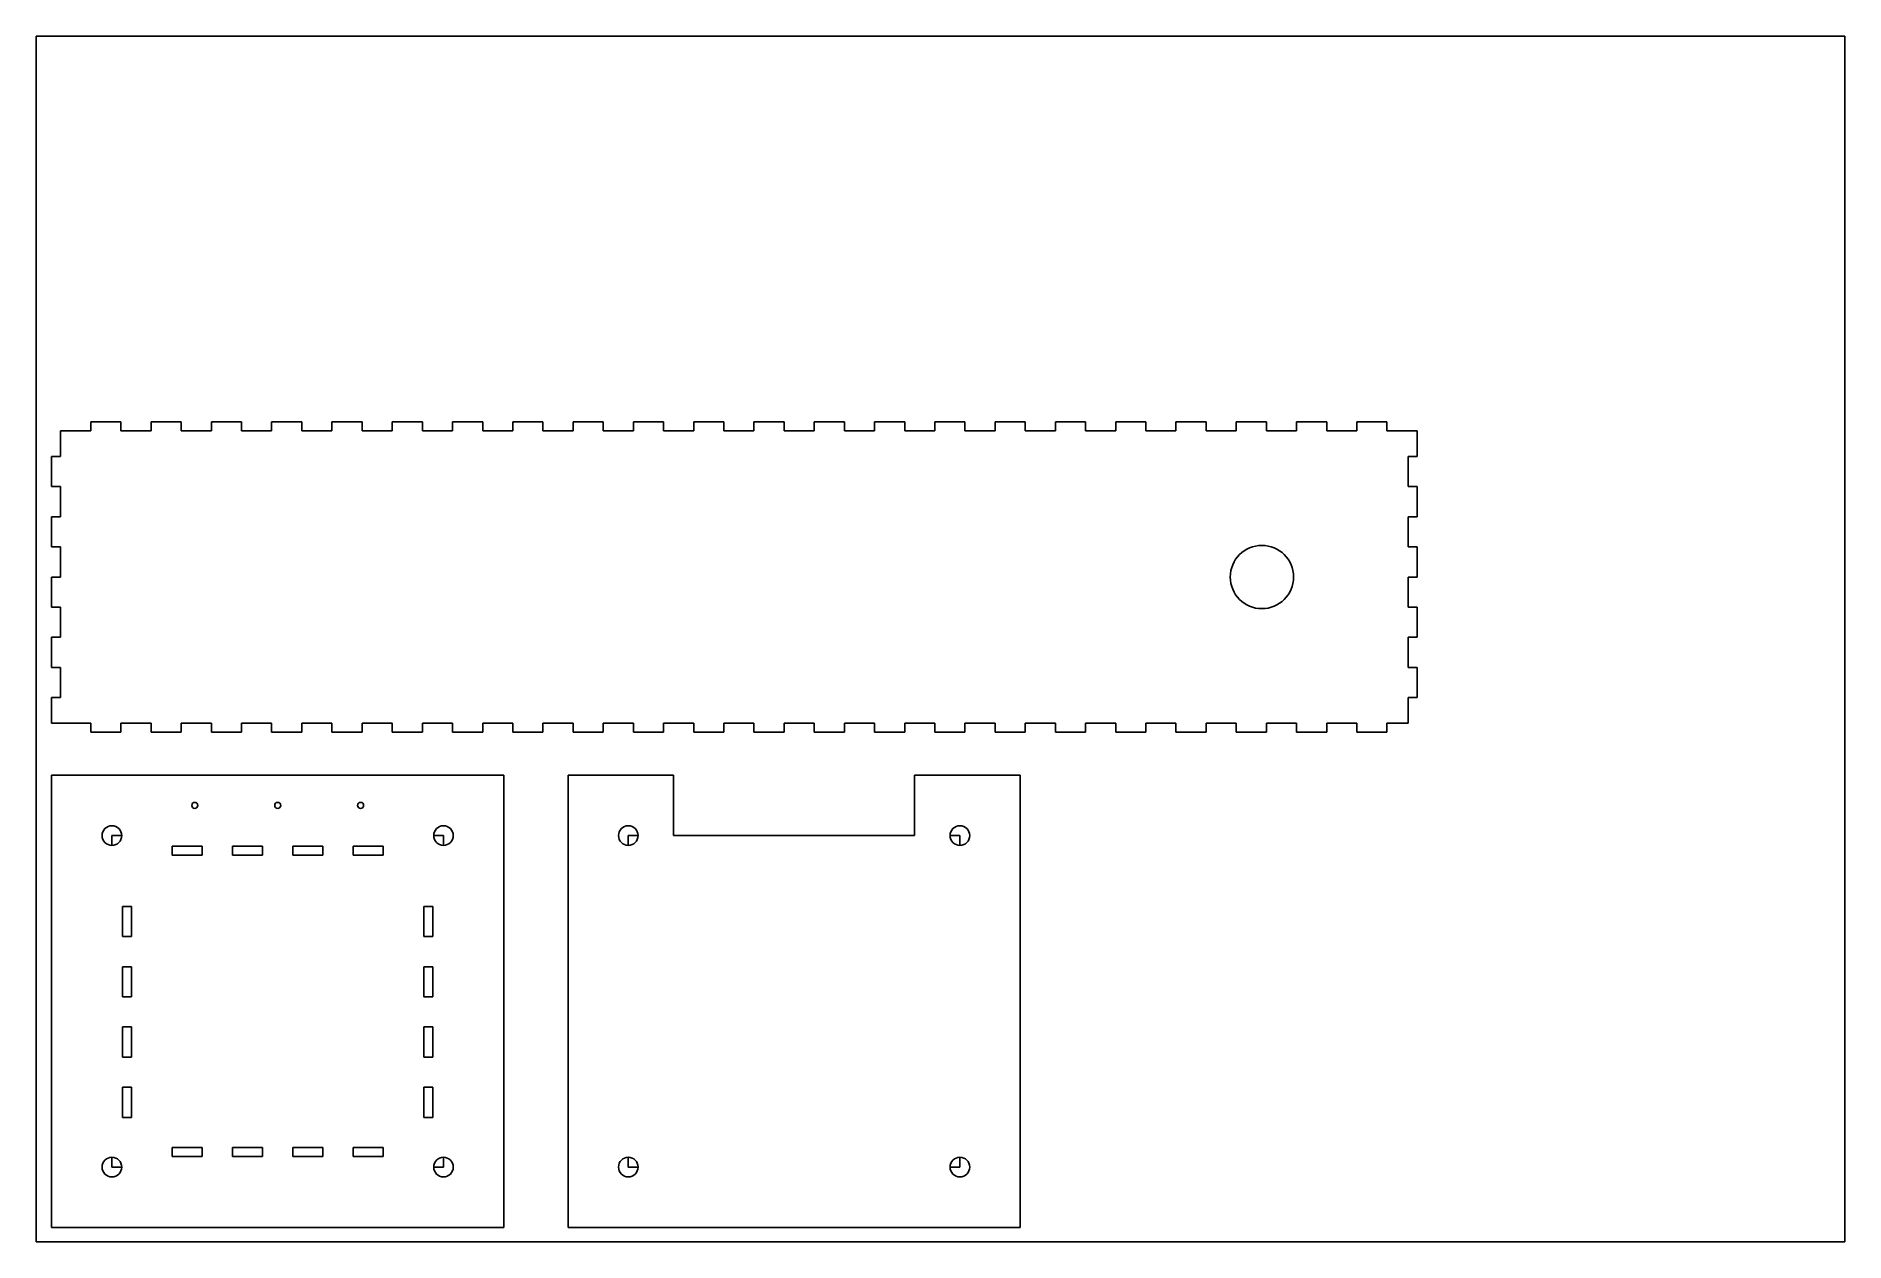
# Model space of a CAD drawing. Header units: millimetres. Extents: x 0 to 600, y 0 to 400.
import ezdxf

# ---------------------------------------------------------------- set-up
doc = ezdxf.new("R2010")
doc.units = ezdxf.units.MM

msp = doc.modelspace()

# ---------------------------------------------------------------- linework, layer by layer
for p, q in [((0.14, 0.15), (0.14, 400.15)), ((0.14, 400.15), (600.14, 400.15)), ((600.14, 400.15), (600.14, 0.15)), ((18.26, 269.22), (18.26, 272.22)), ((18.26, 272.22), (28.26, 272.22)), ((28.26, 272.22), (28.26, 269.22)), ((38.26, 269.22), (38.26, 272.22)), ((38.26, 272.22), (48.26, 272.22)), ((48.26, 272.22), (48.26, 269.22)), ((58.26, 269.22), (58.26, 272.22)), ((58.26, 272.22), (68.26, 272.22)), ((68.26, 272.22), (68.26, 269.22)), ((78.26, 269.22), (78.26, 272.22)), ((78.26, 272.22), (88.26, 272.22)), ((88.26, 272.22), (88.26, 269.22)), ((98.26, 269.22), (98.26, 272.22)), ((98.26, 272.22), (108.26, 272.22)), ((108.26, 272.22), (108.26, 269.22)), ((118.26, 269.22), (118.26, 272.22)), ((118.26, 272.22), (128.26, 272.22)), ((128.26, 272.22), (128.26, 269.22)), ((138.26, 269.22), (138.26, 272.22)), ((138.26, 272.22), (148.26, 272.22)), ((148.26, 272.22), (148.26, 269.22)), ((158.26, 269.22), (158.26, 272.22)), ((158.26, 272.22), (168.26, 272.22)), ((168.26, 272.22), (168.26, 269.22)), ((178.26, 269.22), (178.26, 272.22)), ((178.26, 272.22), (188.26, 272.22)), ((188.26, 272.22), (188.26, 269.22)), ((198.26, 269.22), (198.26, 272.22)), ((198.26, 272.22), (208.26, 272.22)), ((208.26, 272.22), (208.26, 269.22)), ((218.26, 269.22), (218.26, 272.22)), ((218.26, 272.22), (228.26, 272.22)), ((228.26, 272.22), (228.26, 269.22)), ((238.26, 269.22), (238.26, 272.22)), ((238.26, 272.22), (248.26, 272.22)), ((248.26, 272.22), (248.26, 269.22)), ((258.26, 269.22), (258.26, 272.22)), ((258.26, 272.22), (268.26, 272.22)), ((268.26, 272.22), (268.26, 269.22)), ((278.26, 269.22), (278.26, 272.22)), ((278.26, 272.22), (288.26, 272.22)), ((288.26, 272.22), (288.26, 269.22)), ((298.26, 269.22), (298.26, 272.22)), ((298.26, 272.22), (308.26, 272.22)), ((308.26, 272.22), (308.26, 269.22)), ((318.26, 269.22), (318.26, 272.22)), ((318.26, 272.22), (328.26, 272.22)), ((328.26, 272.22), (328.26, 269.22)), ((338.26, 269.22), (338.26, 272.22)), ((338.26, 272.22), (348.26, 272.22)), ((348.26, 272.22), (348.26, 269.22)), ((358.26, 269.22), (358.26, 272.22)), ((358.26, 272.22), (368.26, 272.22)), ((368.26, 272.22), (368.26, 269.22)), ((378.26, 269.22), (378.26, 272.22)), ((378.26, 272.22), (388.26, 272.22)), ((388.26, 272.22), (388.26, 269.22)), ((398.26, 269.22), (398.26, 272.22)), ((398.26, 272.22), (408.26, 272.22)), ((408.26, 272.22), (408.26, 269.22)), ((418.26, 269.22), (418.26, 272.22)), ((418.26, 272.22), (428.26, 272.22)), ((428.26, 272.22), (428.26, 269.22)), ((438.26, 269.22), (438.26, 272.22)), ((438.26, 272.22), (448.26, 272.22)), ((448.26, 272.22), (448.26, 269.22)), ((8.26, 269.22), (18.26, 269.22)), ((8.26, 269.22), (8.26, 260.72)), ((28.26, 269.22), (38.26, 269.22)), ((48.26, 269.22), (58.26, 269.22)), ((68.26, 269.22), (78.26, 269.22)), ((88.26, 269.22), (98.26, 269.22)), ((108.26, 269.22), (118.26, 269.22)), ((128.26, 269.22), (138.26, 269.22)), ((148.26, 269.22), (158.26, 269.22)), ((168.26, 269.22), (178.26, 269.22)), ((188.26, 269.22), (198.26, 269.22)), ((208.26, 269.22), (218.26, 269.22)), ((228.26, 269.22), (238.26, 269.22)), ((248.26, 269.22), (258.26, 269.22)), ((268.26, 269.22), (278.26, 269.22)), ((288.26, 269.22), (298.26, 269.22)), ((308.26, 269.22), (318.26, 269.22)), ((328.26, 269.22), (338.26, 269.22)), ((348.26, 269.22), (358.26, 269.22)), ((368.26, 269.22), (378.26, 269.22)), ((388.26, 269.22), (398.26, 269.22)), ((408.26, 269.22), (418.26, 269.22)), ((428.26, 269.22), (438.26, 269.22)), ((448.26, 269.22), (458.26, 269.22)), ((458.26, 260.72), (458.26, 269.22)), ((8.26, 260.72), (5.26, 260.72)), ((5.26, 260.72), (5.26, 250.72)), ((455.26, 250.72), (455.26, 260.72)), ((455.26, 260.72), (458.26, 260.72)), ((5.26, 250.72), (8.26, 250.72)), ((8.26, 250.72), (8.26, 240.72)), ((458.26, 250.72), (455.26, 250.72)), ((458.26, 240.72), (458.26, 250.72)), ((8.26, 240.72), (5.26, 240.72)), ((5.26, 240.72), (5.26, 230.72)), ((455.26, 230.72), (455.26, 240.72)), ((455.26, 240.72), (458.26, 240.72)), ((5.26, 230.72), (8.26, 230.72)), ((8.26, 230.72), (8.26, 220.72)), ((458.26, 230.72), (455.26, 230.72)), ((458.26, 220.72), (458.26, 230.72)), ((8.26, 220.72), (5.26, 220.72)), ((5.26, 220.72), (5.26, 210.72)), ((455.26, 210.72), (455.26, 220.72)), ((455.26, 220.72), (458.26, 220.72)), ((5.26, 210.72), (8.26, 210.72)), ((8.26, 210.72), (8.26, 200.72)), ((458.26, 210.72), (455.26, 210.72)), ((458.26, 200.72), (458.26, 210.72)), ((8.26, 200.72), (5.26, 200.72)), ((5.26, 200.72), (5.26, 190.72)), ((455.26, 190.72), (455.26, 200.72)), ((455.26, 200.72), (458.26, 200.72)), ((5.26, 190.72), (8.26, 190.72)), ((8.26, 190.72), (8.26, 180.72)), ((458.26, 190.72), (455.26, 190.72)), ((458.26, 180.72), (458.26, 190.72)), ((8.26, 180.72), (5.26, 180.72)), ((5.26, 180.72), (5.26, 172.22)), ((455.26, 172.22), (455.26, 180.72)), ((455.26, 180.72), (458.26, 180.72)), ((455.26, 172.22), (455.26, 180.72)), ((455.26, 172.22), (455.26, 180.72)), ((455.26, 172.22), (455.26, 180.72)), ((5.26, 172.22), (6.76, 172.22)), ((6.76, 172.22), (18.26, 172.22)), ((6.76, 172.22), (16.76, 172.22)), ((18.26, 172.22), (18.26, 169.22)), ((18.26, 169.22), (28.26, 169.22)), ((28.26, 169.22), (28.26, 172.22)), ((28.26, 172.22), (38.26, 172.22)), ((38.26, 172.22), (38.26, 169.22)), ((38.26, 169.22), (48.26, 169.22)), ((48.26, 169.22), (48.26, 172.22)), ((48.26, 172.22), (58.26, 172.22)), ((58.26, 172.22), (58.26, 169.22)), ((58.26, 169.22), (68.26, 169.22)), ((68.26, 169.22), (68.26, 172.22)), ((68.26, 172.22), (78.26, 172.22)), ((78.26, 172.22), (78.26, 169.22)), ((78.26, 169.22), (88.26, 169.22)), ((88.26, 169.22), (88.26, 172.22)), ((88.26, 172.22), (98.26, 172.22)), ((98.26, 172.22), (98.26, 169.22)), ((98.26, 169.22), (108.26, 169.22)), ((108.26, 169.22), (108.26, 172.22)), ((108.26, 172.22), (118.26, 172.22)), ((118.26, 172.22), (118.26, 169.22)), ((118.26, 169.22), (128.26, 169.22)), ((128.26, 169.22), (128.26, 172.22)), ((128.26, 172.22), (138.26, 172.22)), ((138.26, 172.22), (138.26, 169.22)), ((138.26, 169.22), (148.26, 169.22)), ((148.26, 169.22), (148.26, 172.22)), ((148.26, 172.22), (158.26, 172.22)), ((158.26, 172.22), (158.26, 169.22)), ((158.26, 169.22), (168.26, 169.22)), ((168.26, 169.22), (168.26, 172.22)), ((168.26, 172.22), (178.26, 172.22)), ((178.26, 172.22), (178.26, 169.22)), ((178.26, 169.22), (188.26, 169.22)), ((188.26, 169.22), (188.26, 172.22)), ((188.26, 172.22), (198.26, 172.22)), ((198.26, 172.22), (198.26, 169.22)), ((198.26, 169.22), (208.26, 169.22)), ((208.26, 169.22), (208.26, 172.22)), ((208.26, 172.22), (218.26, 172.22)), ((218.26, 172.22), (218.26, 169.22)), ((218.26, 169.22), (228.26, 169.22)), ((228.26, 169.22), (228.26, 172.22)), ((228.26, 172.22), (238.26, 172.22)), ((238.26, 172.22), (238.26, 169.22)), ((238.26, 169.22), (248.26, 169.22)), ((248.26, 169.22), (248.26, 172.22)), ((248.26, 172.22), (258.26, 172.22)), ((258.26, 172.22), (258.26, 169.22)), ((258.26, 169.22), (268.26, 169.22)), ((268.26, 169.22), (268.26, 172.22)), ((268.26, 172.22), (278.26, 172.22)), ((278.26, 172.22), (278.26, 169.22)), ((278.26, 169.22), (288.26, 169.22)), ((288.26, 169.22), (288.26, 172.22)), ((288.26, 172.22), (298.26, 172.22)), ((298.26, 172.22), (298.26, 169.22)), ((298.26, 169.22), (308.26, 169.22)), ((308.26, 169.22), (308.26, 172.22)), ((308.26, 172.22), (318.26, 172.22)), ((318.26, 172.22), (318.26, 169.22)), ((318.26, 169.22), (328.26, 169.22)), ((328.26, 169.22), (328.26, 172.22)), ((328.26, 172.22), (338.26, 172.22)), ((338.26, 172.22), (338.26, 169.22)), ((338.26, 169.22), (348.26, 169.22)), ((348.26, 169.22), (348.26, 172.22)), ((348.26, 172.22), (358.26, 172.22)), ((358.26, 172.22), (358.26, 169.22)), ((358.26, 169.22), (368.26, 169.22)), ((368.26, 169.22), (368.26, 172.22)), ((368.26, 172.22), (378.26, 172.22)), ((378.26, 172.22), (378.26, 169.22)), ((378.26, 169.22), (388.26, 169.22)), ((388.26, 169.22), (388.26, 172.22)), ((388.26, 172.22), (398.26, 172.22)), ((398.26, 172.22), (398.26, 169.22)), ((398.26, 169.22), (408.26, 169.22)), ((408.26, 169.22), (408.26, 172.22)), ((408.26, 172.22), (418.26, 172.22)), ((418.26, 172.22), (418.26, 169.22)), ((418.26, 169.22), (428.26, 169.22)), ((428.26, 169.22), (428.26, 172.22)), ((428.26, 172.22), (438.26, 172.22)), ((438.26, 172.22), (438.26, 169.22)), ((438.26, 169.22), (448.26, 169.22)), ((448.26, 169.22), (448.26, 172.22)), ((211.57, 154.94), (176.57, 154.94)), ((211.57, 154.94), (211.57, 134.94)), ((291.57, 134.94), (291.57, 154.94)), ((291.57, 154.94), (326.57, 154.94)), ((211.57, 134.94), (291.57, 134.94)), ((600.14, 0.15), (0.14, 0.15))]:
    msp.add_line(p, q)
at = {"color": 7, "true_color": 0xffffff}
for p, q in [((448.26, 172.22), (455.26, 172.22)), ((155.26, 154.94), (5.26, 154.94)), ((5.26, 154.94), (5.26, 4.94)), ((155.26, 4.94), (155.26, 154.94)), ((176.57, 154.94), (176.57, 4.94)), ((326.57, 4.94), (326.57, 154.94)), ((25.26, 131.94), (25.26, 134.94)), ((25.26, 134.94), (28.26, 134.94)), ((135.26, 134.94), (132.26, 134.94)), ((135.26, 134.94), (135.26, 131.94)), ((135.26, 131.94), (135.26, 134.94)), ((196.57, 131.94), (196.57, 134.94)), ((196.57, 134.94), (199.57, 134.94)), ((306.57, 134.94), (303.57, 134.94)), ((306.57, 134.94), (306.57, 131.94)), ((306.57, 131.94), (306.57, 134.94)), ((45.26, 129.94), (45.26, 131.44)), ((45.26, 131.44), (55.26, 131.44)), ((45.26, 128.44), (45.26, 129.94)), ((55.26, 128.44), (45.26, 128.44)), ((55.26, 131.44), (55.26, 128.44)), ((65.26, 129.94), (65.26, 131.44)), ((65.26, 131.44), (75.26, 131.44)), ((65.26, 128.44), (65.26, 129.94)), ((75.26, 128.44), (65.26, 128.44)), ((75.26, 131.44), (75.26, 128.44)), ((85.26, 129.94), (85.26, 131.44)), ((85.26, 131.44), (95.26, 131.44)), ((85.26, 128.44), (85.26, 129.94)), ((95.26, 128.44), (85.26, 128.44)), ((95.26, 131.44), (95.26, 128.44)), ((105.26, 129.94), (105.26, 131.44)), ((105.26, 131.44), (115.26, 131.44)), ((105.26, 128.44), (105.26, 129.94)), ((115.26, 128.44), (105.26, 128.44)), ((115.26, 131.44), (115.26, 128.44)), ((30.26, 111.44), (28.76, 111.44)), ((28.76, 111.44), (28.76, 101.44)), ((31.76, 111.44), (30.26, 111.44)), ((31.76, 101.44), (31.76, 111.44)), ((130.26, 111.44), (128.76, 111.44)), ((128.76, 111.44), (128.76, 101.44)), ((131.76, 111.44), (130.26, 111.44)), ((131.76, 101.44), (131.76, 111.44)), ((28.76, 101.44), (31.76, 101.44)), ((128.76, 101.44), (131.76, 101.44)), ((30.26, 91.44), (28.76, 91.44)), ((28.76, 91.44), (28.76, 81.44)), ((31.76, 91.44), (30.26, 91.44)), ((31.76, 81.44), (31.76, 91.44)), ((130.26, 91.44), (128.76, 91.44)), ((128.76, 91.44), (128.76, 81.44)), ((131.76, 91.44), (130.26, 91.44)), ((131.76, 81.44), (131.76, 91.44)), ((28.76, 81.44), (31.76, 81.44)), ((128.76, 81.44), (131.76, 81.44)), ((30.26, 71.44), (28.76, 71.44)), ((28.76, 71.44), (28.76, 61.44)), ((31.76, 71.44), (30.26, 71.44)), ((31.76, 61.44), (31.76, 71.44)), ((130.26, 71.44), (128.76, 71.44)), ((128.76, 71.44), (128.76, 61.44)), ((131.76, 71.44), (130.26, 71.44)), ((131.76, 61.44), (131.76, 71.44)), ((28.76, 61.44), (31.76, 61.44)), ((128.76, 61.44), (131.76, 61.44)), ((30.26, 51.44), (28.76, 51.44)), ((28.76, 51.44), (28.76, 41.44)), ((31.76, 51.44), (30.26, 51.44)), ((31.76, 41.44), (31.76, 51.44)), ((130.26, 51.44), (128.76, 51.44)), ((128.76, 51.44), (128.76, 41.44)), ((131.76, 51.44), (130.26, 51.44)), ((131.76, 41.44), (131.76, 51.44)), ((28.76, 41.44), (31.76, 41.44)), ((128.76, 41.44), (131.76, 41.44)), ((45.26, 29.94), (45.26, 31.44)), ((45.26, 31.44), (55.26, 31.44)), ((55.26, 31.44), (55.26, 28.44)), ((65.26, 29.94), (65.26, 31.44)), ((65.26, 31.44), (75.26, 31.44)), ((75.26, 31.44), (75.26, 28.44)), ((85.26, 29.94), (85.26, 31.44)), ((85.26, 31.44), (95.26, 31.44)), ((95.26, 31.44), (95.26, 28.44)), ((105.26, 29.94), (105.26, 31.44)), ((105.26, 31.44), (115.26, 31.44)), ((115.26, 31.44), (115.26, 28.44)), ((25.26, 27.94), (25.26, 24.94)), ((25.26, 24.94), (28.26, 24.94)), ((45.26, 28.44), (45.26, 29.94)), ((55.26, 28.44), (45.26, 28.44)), ((65.26, 28.44), (65.26, 29.94)), ((75.26, 28.44), (65.26, 28.44)), ((85.26, 28.44), (85.26, 29.94)), ((95.26, 28.44), (85.26, 28.44)), ((105.26, 28.44), (105.26, 29.94)), ((115.26, 28.44), (105.26, 28.44)), ((135.26, 24.94), (132.26, 24.94)), ((135.26, 27.94), (135.26, 24.94)), ((196.57, 27.94), (196.57, 24.94)), ((196.57, 24.94), (199.57, 24.94)), ((306.57, 24.94), (303.57, 24.94)), ((306.57, 27.94), (306.57, 24.94)), ((5.26, 4.94), (155.26, 4.94)), ((176.57, 4.94), (326.57, 4.94))]:
    msp.add_line(p, q, dxfattribs=at)
for centre, radius in [((406.76, 220.72), 10.5), ((52.76, 144.94), 1), ((80.26, 144.94), 1), ((107.76, 144.94), 1), ((25.26, 134.94), 3.25), ((135.26, 134.94), 3.25), ((196.57, 134.94), 3.25), ((306.57, 134.94), 3.25), ((25.26, 24.94), 3.25), ((135.26, 24.94), 3.25), ((196.57, 24.94), 3.25), ((306.57, 24.94), 3.25)]:
    msp.add_circle(centre, radius, dxfattribs=at)

doc.saveas('drawing.dxf')
